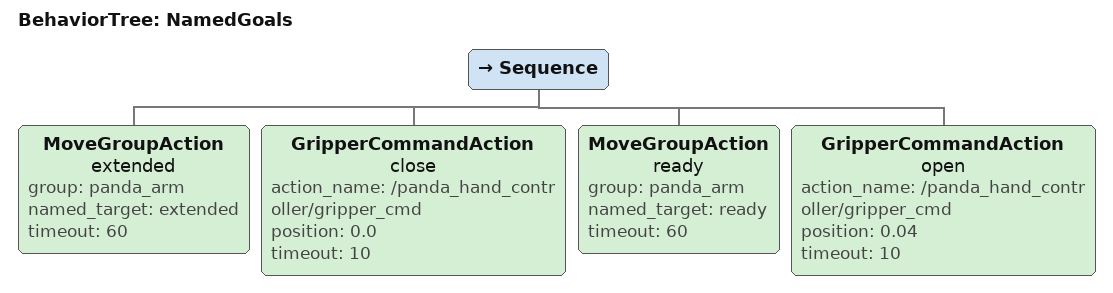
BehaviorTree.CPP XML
<root BTCPP_format="4" main_tree_to_execute="NamedGoals">
  <BehaviorTree ID="NamedGoals">
    <Sequence>
      <MoveGroupAction name="extended" group="panda_arm" named_target="extended" timeout="60"/>
      <GripperCommandAction name="close" action_name="/panda_hand_controller/gripper_cmd"
                            position="0.0" timeout="10"/>
      <MoveGroupAction name="ready" group="panda_arm" named_target="ready" timeout="60"/>
      <GripperCommandAction name="open" action_name="/panda_hand_controller/gripper_cmd"
                            position="0.04" timeout="10"/>
    </Sequence>
  </BehaviorTree>
</root>
